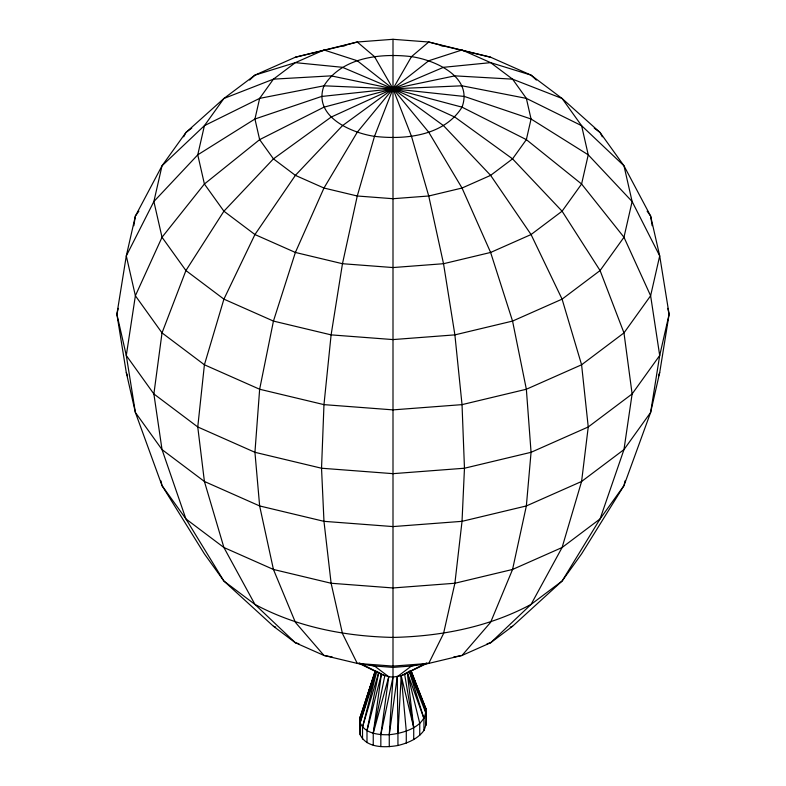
<?xml version="1.0" encoding="UTF-8"?>
<svg xmlns="http://www.w3.org/2000/svg" width="786" height="786" viewBox="0 0 786 786"><rect width="100%" height="100%" fill="white"/><g stroke="black" fill="none" stroke-linecap="round" stroke-linejoin="round"><path stroke-width="1.18" d="M375.256 670.841L359.959 717.805L360.126 734.645C366.62 748.331 385.179 747.712 397.942 745.492L397.942 733.505L401.214 675.783L426.611 662.942M389.267 746.7L389.267 734.713L393 677.06L393 39.3L357.266 42.012L295.379 57.211L254.939 75.132L223.912 98.476L185.918 132.5L162.024 165.797L135.379 216.042L126.3 255.902L116.888 314.253L126.3 372.593L135.379 412.454L162.024 485.63L204.409 553.875L223.912 581.06L273.44 626.265L295.379 642.771L323.97 655.445L357.266 663.404L374.5 665.997L393 667.402L411.5 665.997L428.734 663.404L462.03 655.445L490.621 642.771L512.56 626.265L562.088 581.06L581.591 553.875L623.976 485.63L650.621 412.454L659.7 372.593L669.112 314.253L659.7 255.902L650.621 216.042L623.976 165.797L600.082 132.5L562.088 98.476L531.061 75.132L490.621 57.211L428.734 42.012L393 39.3M380.837 746.612L380.837 734.625L388.746 676.736L374.5 665.997L368.762 664.622M362.523 739.037L362.523 727.05L378.764 672.315L381.377 674.28L373.242 733.24L373.242 745.226M375.433 670.989L359.959 717.805L360.126 722.668C364.763 733.721 378.783 735.048 389.267 734.713L397.254 676.736L411.5 665.997L417.238 664.622M133.836 225.739L135.379 216.042L138.886 211.159M366.993 742.642L366.993 730.656L378.764 672.315M380.837 734.625L393 677.06L401.214 675.783L427.319 663.217M118.234 308.358L116.888 314.253L126.3 355.508L135.379 412.454L162.024 449.592L185.918 518.927L223.912 581.06L254.939 604.405L295.379 642.771L298.916 643.714M625.057 480.865L623.976 485.63L600.082 518.927L562.088 581.06L531.061 604.405L490.621 642.771L487.084 643.714M362.523 727.05L376.818 671.215L360.126 722.668L360.126 734.645M366.993 730.656L381.377 674.28L358.681 663.217M393 677.06L388.746 676.736L373.242 733.24L384.786 675.783L359.389 662.942M360.126 722.668L375.512 671.087M375.286 670.93L362.425 711.625L372.937 680.254M658.472 376.062L659.7 372.593M359.959 717.805L362.051 712.794M389.267 734.713C403.827 733.279 426.631 726.686 425.874 708.618L411.058 670.684M397.942 745.492C407.757 743.114 417.838 738.909 423.949 730.479C433.007 710.279 414.006 690.403 410.685 671.008M183.698 136.813L185.918 132.5L191.764 128.098M249.624 80.064L254.939 75.132L295.379 62.644L323.97 49.98L357.266 60.748L393 88.798L443.53 125.662L490.621 175.366L531.061 234.542L562.088 299.142L581.591 364.783L588.242 426.965L581.591 481.474L562.088 547.518L531.061 604.405C488.627 627.149 440.799 636.355 393 637.417C345.201 636.355 297.373 627.149 254.939 604.405L223.912 547.518L204.409 481.474L197.758 426.965L204.409 364.783L223.912 299.142L254.939 234.542L295.379 175.366L342.47 125.662L393 88.798L428.734 60.748L462.03 49.98L490.621 62.644L531.061 75.132L536.376 80.064M510.252 627.09L512.56 626.265M295.379 57.211L341.291 46.236M453.709 657.047L462.03 655.445L490.621 622.316L512.56 569.457L526.355 505.948L531.061 452.304L526.355 389.247L512.56 321.081L490.621 252.453L462.03 188.031L428.734 132.215L393 88.798L374.5 56.631L357.266 42.012L342.47 45.952L344.877 45.775M441.123 45.775L443.53 45.952L428.734 42.012L411.5 56.631L393 88.798L374.5 136.342L357.266 195.999L342.47 263.713L331.112 334.875L323.97 404.633L321.533 468.23L323.97 521.334L331.112 583.251L342.47 633.575L357.266 663.404L393 666.115L428.734 663.404L443.53 633.575L454.888 583.251L462.03 521.334L464.467 468.23L462.03 404.633L454.888 334.875L443.53 263.713L428.734 195.999L411.5 136.342L393 88.798L342.47 67.311L295.379 62.644L273.44 79.15L223.912 98.476L204.409 125.662L162.024 165.797L153.879 201.521L126.3 255.902L135.379 295.752L126.3 355.508L153.879 393.953L197.758 426.965L254.939 452.304L321.533 468.23L393 473.663L464.467 468.23L531.061 452.304L588.242 426.965L632.121 393.953L659.7 355.508L669.112 314.253L667.766 308.358M332.291 657.047L323.97 655.445L295.379 622.316L273.44 569.457L259.645 505.948L254.939 452.304L259.645 389.247L273.44 321.081L295.379 252.453L323.97 188.031L357.266 132.215L393 88.798L443.53 67.311L490.621 62.644L512.56 79.15L562.088 98.476L581.591 125.662L623.976 165.797L632.121 201.521L659.7 255.902L650.621 295.752L659.7 355.508L650.621 412.454L623.976 449.592L600.082 518.927L562.088 547.518L512.56 569.457L454.888 583.251L393 587.957L331.112 583.251L273.44 569.457L223.912 547.518L185.918 518.927L162.024 485.63L160.943 480.865M444.709 46.236L490.621 57.211M388.746 676.736L381.377 674.28M273.44 626.265L275.748 627.09M594.236 128.098L600.082 132.5L602.302 136.813M647.114 211.159L650.621 216.042L652.164 225.739M423.959 705.111L425.874 708.618L426.041 725.468M410.773 670.89L425.874 708.618M409.319 671.136L426.041 713.482M416.02 685.205L418.211 690.806M419.97 695.286L421.286 698.646M410.96 670.704L421.394 698.646M423.949 730.479L423.949 718.492L407.236 672.315L404.623 674.28L413.721 727.61L413.721 739.587M126.3 372.593L127.529 376.062M409.231 671.175L423.949 718.492M397.254 676.736L397.942 733.505M419.744 735.293L419.744 723.317L407.236 672.315L413.721 727.61L401.214 675.783L406.283 731.088L406.283 743.065M162.024 332.891L153.879 393.953L162.024 449.592L204.409 481.474L259.645 505.948L323.97 521.334L393 526.581L462.03 521.334L526.355 505.948L581.591 481.474L623.976 449.592L632.121 393.953L623.976 332.891L600.082 270.551L562.088 211.198L512.56 158.86L454.888 117.114L393 88.798L331.112 75.859L273.44 79.15L259.645 98.378L254.939 119.01L259.645 139.633L273.44 158.86L295.379 175.366L323.97 188.031L357.266 195.999L393 198.711L428.734 195.999L462.03 188.031L490.621 175.366L512.56 158.86L526.355 139.633L531.061 119.01L526.355 98.378L512.56 79.15L454.888 75.859L393 88.798L323.97 107.161L259.645 139.633L204.409 184.012L162.024 237.254L135.379 295.752L162.024 332.891L204.409 364.783L259.645 389.247L323.97 404.633L393 409.879L462.03 404.633L526.355 389.247L581.591 364.783L623.976 332.891L650.621 295.752L623.976 237.254L581.591 184.012L526.355 139.633L462.03 107.161L393 88.798L323.97 85.802L259.645 98.378L204.409 125.662L197.758 154.832L204.409 184.012L223.912 211.198L254.939 234.542L295.379 252.453L342.47 263.713L393 267.554L443.53 263.713L490.621 252.453L531.061 234.542L562.088 211.198L581.591 184.012L588.242 154.832L581.591 125.662L526.355 98.378L462.03 85.802L393 88.798L321.533 96.482L254.939 119.01L197.758 154.832L153.879 201.521L162.024 237.254L185.918 270.551L223.912 299.142L273.44 321.081L331.112 334.875L393 339.581L454.888 334.875L512.56 321.081L562.088 299.142L600.082 270.551L623.976 237.254L632.121 201.521L588.242 154.832L531.061 119.01L464.467 96.482L393 88.798L331.112 117.114L273.44 158.86L223.912 211.198L185.918 270.551L162.024 332.891M323.97 85.802C312.74 116.151 350.723 132.805 374.5 136.342C405.262 139.967 444.139 135.86 462.03 107.161C473.26 76.822 435.277 60.168 411.5 56.631C380.738 52.996 341.861 57.113 323.97 85.802"/></g></svg>
